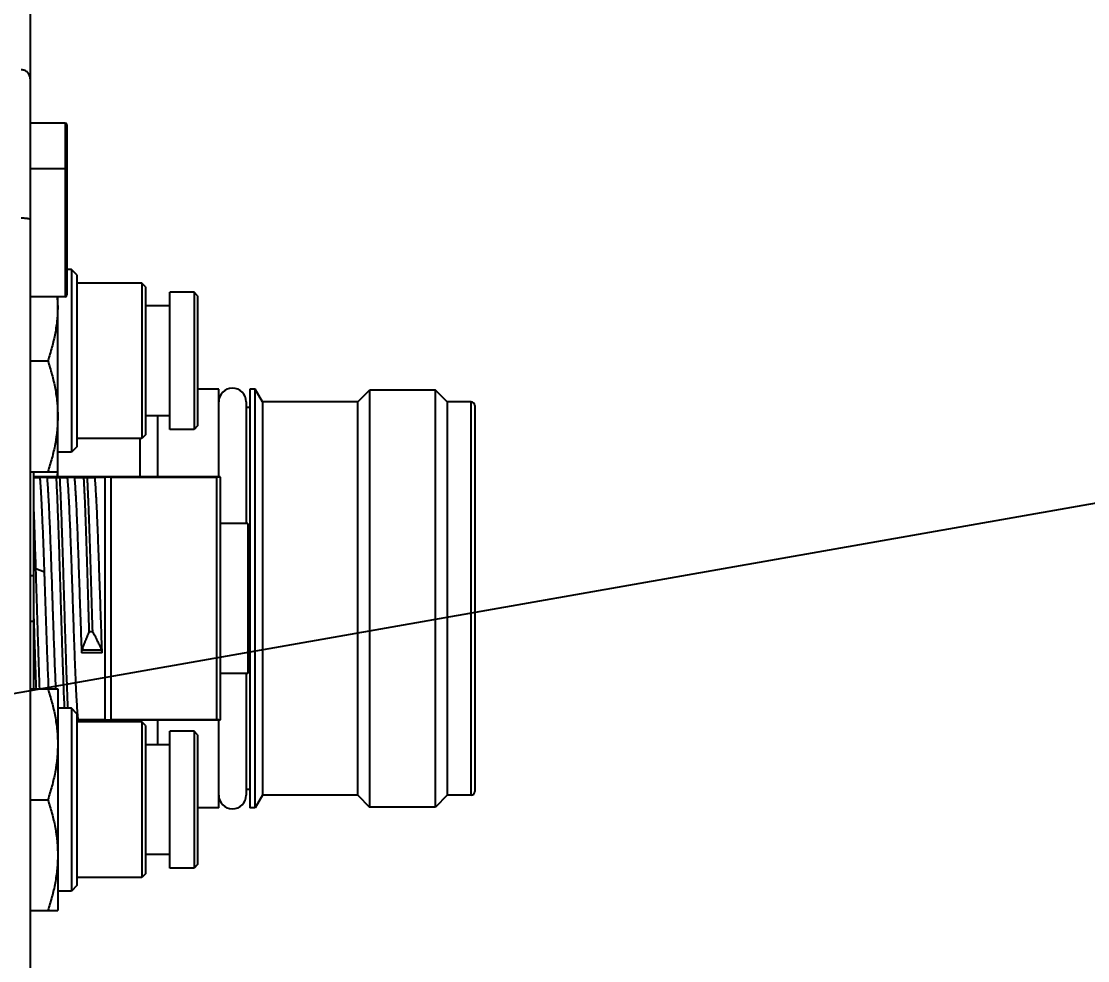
# Model space of a CAD drawing. Header units: millimetres. Extents: x 4086 to 8300, y 123 to 1549.
# Drawn here: x 7811.84 to 7826.41, y 608.17 to 621.01 of the extents above; entities that cross this region are included whole.
import ezdxf

# ---------------------------------------------------------------- set-up
doc = ezdxf.new("R2010")
doc.units = ezdxf.units.MM
for name, color, linetype in [('外形图', 7, 'Continuous'), ('尺寸标注', 7, 'Continuous'), ('运动范围', 7, 'Continuous')]:
    doc.layers.add(name, color=color, linetype=linetype)
doc.styles.add('思源黑', font='SourceHanSansCN-Normal.ttf')
doc.dimstyles.new('尺寸标注_1_4比例', dxfattribs={"dimtxt": 7, "dimasz": 6, "dimexe": 2, "dimexo": 1.5, "dimgap": 1, "dimtad": 1, "dimdec": 1, "dimlfac": 4, "dimdsep": 46, "dimtxsty": '思源黑', "dimcen": 0.09, "dimadec": 0, "dimazin": 0, "dimtp": 0.01, "dimtm": 0.01, "dimtfac": 1, "dimtdec": 1, "dimtofl": 0, "dimtmove": 0, "dimatfit": 3, "dimfxl": 1, "dimtolj": 1, "dimarcsym": 0})

# ---------------------------------------------------------------- blocks, each defined once
blk = doc.blocks.new('*D750')
at = {"layer": 'Defpoints', "color": 0}
for p in [(7746.494, 663.333), (7961.606, 638.226), (7701.103, 606.863), (7720.683, 606.863), (7783.633, 606.863)]:
    blk.add_point(p, dxfattribs=at)
at = {"layer": '尺寸标注', "color": 0, "lineweight": -2}
blk.add_arc((7783.633, 606.863), 67.588, 15.08218, 174.91199, dxfattribs=at)
at = {"layer": '尺寸标注', "color": 0}
for points in [[(7847.916, 624.232), (7849.869, 624.667), (7850.195, 618.593)], [(7715.312, 612.901), (7717.31, 612.813), (7716.045, 606.863)]]:
    blk.add_solid(points, dxfattribs=at)
at = {"layer": '尺寸标注', "color": 0, "insert": (7783.633, 679.161), "char_height": 7, "attachment_point": 5, "style": '思源黑'}
blk.add_mtext('\\A1;-\\A1;170%%d', dxfattribs=at)

msp = doc.modelspace()

# ---------------------------------------------------------------- linework, layer by layer
at = {"layer": '外形图'}
for p, q in [((7811.959, 621.2185), (7811.959, 592.5181)), ((7812.434, 619.6181), (7811.959, 619.6181)), ((7812.434, 619.6181), (7812.434, 617.2431)), ((7812.459, 619.5931), (7812.459, 617.2681)), ((7812.434, 618.9931), (7811.959, 618.9931)), ((7812.5215, 617.6181), (7812.459, 617.6181)), ((7812.5965, 617.5431), (7812.5215, 617.6181)), ((7812.5215, 617.6181), (7812.5215, 615.1181)), ((7812.5965, 617.5431), (7812.5965, 615.1931)), ((7813.4815, 617.4306), (7812.5965, 617.4306)), ((7813.5315, 617.3806), (7813.4815, 617.4306)), ((7813.4815, 617.4306), (7813.4815, 615.3056)), ((7813.5315, 617.3806), (7813.5315, 615.3556)), ((7814.1965, 617.3056), (7813.864, 617.3056)), ((7813.864, 615.4306), (7813.864, 617.3056)), ((7814.2465, 617.2556), (7814.1965, 617.3056)), ((7814.1965, 617.3056), (7814.1965, 615.4306)), ((7812.434, 617.2431), (7811.959, 617.2431)), ((7812.334, 614.7806), (7812.334, 617.2431)), ((7814.2465, 617.2556), (7814.2465, 615.4806)), ((7813.864, 617.1181), (7813.5315, 617.1181)), ((7811.959, 616.3681), (7812.1986, 616.3681)), ((7814.534, 615.9806), (7814.2465, 615.9806)), ((7814.534, 614.7806), (7814.534, 615.9806)), ((7815.034, 615.9806), (7814.959, 615.9806)), ((7814.959, 615.9806), (7814.959, 610.2556)), ((7815.135, 615.8056), (7815.034, 615.9806)), ((7815.034, 610.2556), (7815.034, 615.9806)), ((7816.434, 615.8056), (7816.5965, 615.9681)), ((7817.4965, 615.9681), (7816.5965, 615.9681)), ((7816.5965, 615.9681), (7816.5965, 610.2681)), ((7817.659, 615.8056), (7817.4965, 615.9681)), ((7817.4965, 610.2681), (7817.4965, 615.9681)), ((7814.909, 615.8056), (7814.909, 614.1431)), ((7814.959, 615.7306), (7814.909, 615.7306)), ((7816.434, 615.8056), (7815.135, 615.8056)), ((7815.135, 615.8056), (7815.135, 610.4306)), ((7816.434, 610.4306), (7816.434, 615.8056)), ((7817.984, 615.8056), (7817.659, 615.8056)), ((7817.659, 615.8056), (7817.659, 610.4306)), ((7817.984, 610.4306), (7817.984, 615.8056)), ((7818.034, 615.7556), (7818.034, 610.4806)), ((7813.864, 615.6181), (7813.5315, 615.6181)), ((7813.6965, 615.6181), (7813.6965, 614.7806)), ((7814.1965, 615.4306), (7813.864, 615.4306)), ((7814.2465, 615.4806), (7814.1965, 615.4306)), ((7813.4815, 615.3056), (7812.5965, 615.3056)), ((7813.459, 614.7806), (7813.459, 615.3056)), ((7813.5315, 615.3556), (7813.4815, 615.3056)), ((7812.5215, 615.1181), (7812.334, 615.1181)), ((7812.5965, 615.1931), (7812.5215, 615.1181)), ((7811.959, 614.8526), (7812.334, 614.8526)), ((7812.009, 611.8837), (7812.009, 614.8526)), ((7814.5523, 614.7806), (7812.009, 614.7806)), ((7812.0922, 614.7754), (7812.1859, 614.7754)), ((7812.3165, 614.7714), (7812.3634, 614.7714)), ((7812.4672, 614.7754), (7812.5609, 614.7754)), ((7812.6915, 614.7714), (7812.7384, 614.7714)), ((7812.8422, 614.7754), (7812.984, 614.7754)), ((7812.984, 614.6445), (7812.984, 614.7754)), ((7813.059, 614.778), (7814.509, 614.778)), ((7813.059, 614.778), (7813.059, 614.5796)), ((7814.509, 611.4583), (7814.509, 614.778)), ((7814.559, 611.4806), (7814.559, 614.7556)), ((7812.984, 612.2369), (7812.984, 614.6445)), ((7813.059, 614.5796), (7813.059, 612.2744)), ((7814.934, 614.1431), (7814.559, 614.1431)), ((7814.934, 614.1431), (7814.934, 612.0931)), ((7812.009, 613.5268), (7812.0355, 613.5268)), ((7812.0355, 613.5268), (7812.1527, 613.4846)), ((7811.959, 613.4312), (7812.009, 613.4312)), ((7812.009, 612.805), (7811.959, 612.805)), ((7812.8119, 612.6639), (7812.7651, 612.6639)), ((7812.9411, 612.3773), (7812.6598, 612.3773)), ((7812.6649, 612.4191), (7812.9326, 612.4191)), ((7812.984, 611.4609), (7812.984, 612.2369)), ((7813.059, 612.2744), (7813.059, 611.4583)), ((7814.934, 612.0931), (7814.559, 612.0931)), ((7814.909, 612.0931), (7814.909, 610.4307)), ((7811.959, 611.8837), (7812.334, 611.8837)), ((7812.334, 611.8837), (7812.334, 608.8526)), ((7812.5215, 611.6181), (7812.334, 611.6181)), ((7812.5965, 611.5431), (7812.5215, 611.6181)), ((7812.5215, 611.6181), (7812.5215, 609.1181)), ((7812.5965, 611.5431), (7812.5965, 609.1931)), ((7814.5523, 611.4556), (7812.5965, 611.4556)), ((7813.4815, 611.4306), (7812.5965, 611.4306)), ((7812.984, 611.4609), (7812.6132, 611.4609)), ((7814.509, 611.4583), (7813.059, 611.4583)), ((7813.459, 611.4306), (7813.459, 611.4556)), ((7813.5315, 611.3806), (7813.4815, 611.4306)), ((7813.4815, 611.4306), (7813.4815, 609.3056)), ((7813.5315, 611.3806), (7813.5315, 609.3556)), ((7813.6965, 611.4556), (7813.6965, 611.1181)), ((7814.534, 610.2556), (7814.534, 611.4556)), ((7814.1965, 611.3056), (7813.864, 611.3056)), ((7813.864, 609.4306), (7813.864, 611.3056)), ((7814.2465, 611.2556), (7814.1965, 611.3056)), ((7814.1965, 611.3056), (7814.1965, 609.4306)), ((7814.2465, 611.2556), (7814.2465, 609.4806)), ((7813.864, 611.1181), (7813.5315, 611.1181)), ((7814.959, 610.5056), (7814.909, 610.5056)), ((7811.959, 610.3681), (7812.1986, 610.3681)), ((7815.135, 610.4306), (7815.034, 610.2556)), ((7816.434, 610.4306), (7815.135, 610.4306)), ((7816.434, 610.4306), (7816.5965, 610.2681)), ((7817.659, 610.4306), (7817.4965, 610.2681)), ((7817.984, 610.4306), (7817.659, 610.4306)), ((7814.534, 610.2556), (7814.2465, 610.2556)), ((7815.034, 610.2556), (7814.959, 610.2556)), ((7817.4965, 610.2681), (7816.5965, 610.2681)), ((7813.864, 609.6181), (7813.5315, 609.6181)), ((7814.1965, 609.4306), (7813.864, 609.4306)), ((7814.2465, 609.4806), (7814.1965, 609.4306)), ((7813.4815, 609.3056), (7812.5965, 609.3056)), ((7813.5315, 609.3556), (7813.4815, 609.3056)), ((7812.5965, 609.1931), (7812.5215, 609.1181)), ((7812.5215, 609.1181), (7812.334, 609.1181)), ((7811.959, 608.8526), (7812.334, 608.8526))]:
    msp.add_line(p, q, dxfattribs=at)
for centre, radius, start, end in [((7812.434, 619.5931), 0.025, 0, 90), ((7812.434, 618.9681), 0.025, 0, 90), ((7810.352, 617.1257), 1.982, 0.00649, 3.39751), ((7812.434, 617.2681), 0.025, 270, 0), ((7814.7215, 615.8056), 0.1875, 0, 180), ((7817.984, 615.7556), 0.05, 0, 90), ((7798.1734, 614.9941), 14.1605, 359.13622, 359.42739), ((7814.509, 614.7556), 0.05, 0, 30), ((7814.509, 611.4806), 0.05, 330, 0), ((7812.4109, 606.2658), 5.1991, 87.77011, 87.95467), ((7817.984, 610.4806), 0.05, 270, 0), ((7814.7215, 610.4306), 0.1875, 180, 0)]:
    msp.add_arc(centre, radius, start, end, dxfattribs=at)
for points, knots in [([(7811.959, 620.2213), (7811.959, 620.2294), (7811.9574, 620.2456), (7811.9504, 620.2689), (7811.939, 620.2905), (7811.9237, 620.3094), (7811.905, 620.3251), (7811.8836, 620.3368), (7811.8604, 620.3442), (7811.8442, 620.3461), (7811.8361, 620.3462)], [0, 0, 0, 0, 0.1249568, 0.2499196, 0.3748947, 0.4998857, 0.6248941, 0.7499186, 0.8749555, 1, 1, 1, 1]), ([(7811.959, 618.2944), (7811.959, 618.2951), (7811.9584, 618.2969), (7811.9565, 618.2992), (7811.9535, 618.3014), (7811.9494, 618.3035), (7811.9442, 618.3055), (7811.9381, 618.3075), (7811.9309, 618.3093), (7811.9197, 618.3117), (7811.9037, 618.3141), (7811.8827, 618.3162), (7811.8599, 618.3176), (7811.8442, 618.3179), (7811.8361, 618.3179)], [0, 0, 0, 0, 0.0183696, 0.0406898, 0.0692136, 0.1048772, 0.147956, 0.1983876, 0.2559092, 0.3201214, 0.4665054, 0.632625, 0.812613, 1, 1, 1, 1]), ([(7812.334, 617.1259), (7812.334, 617.0939), (7812.3324, 617.0297), (7812.323, 616.9016), (7812.3, 616.7422), (7812.2566, 616.5534), (7812.2191, 616.4296), (7812.1986, 616.3681)], [0, 0, 0, 0, 0.1244113, 0.2488954, 0.4982749, 0.7485922, 1, 1, 1, 1]), ([(7812.1986, 616.3681), (7812.2191, 616.3067), (7812.2566, 616.1829), (7812.3, 615.9941), (7812.323, 615.8347), (7812.3324, 615.7066), (7812.334, 615.6424), (7812.334, 615.6104)], [0, 0, 0, 0, 0.2514078, 0.5017251, 0.7511046, 0.8755886, 1, 1, 1, 1]), ([(7812.334, 615.6104), (7812.334, 615.5783), (7812.3324, 615.5142), (7812.323, 615.3861), (7812.3, 615.2267), (7812.2566, 615.0379), (7812.2191, 614.9141), (7812.1986, 614.8526)], [0, 0, 0, 0, 0.1244113, 0.2488954, 0.4982749, 0.7485922, 1, 1, 1, 1]), ([(7812.009, 614.772), (7812.0244, 614.7725), (7812.0522, 614.7735), (7812.0799, 614.7747), (7812.0922, 614.7754)], [0, 0, 0, 0, 0.5583391, 1, 1, 1, 1]), ([(7812.1027, 614.6445), (7812.1011, 614.6684), (7812.0979, 614.7121), (7812.0941, 614.7557), (7812.0922, 614.7754)], [0, 0, 0, 0, 0.5470978, 1, 1, 1, 1]), ([(7812.1859, 614.7754), (7812.2057, 614.7746), (7812.2493, 614.7732), (7812.2928, 614.772), (7812.3165, 614.7714)], [0, 0, 0, 0, 0.4551061, 1, 1, 1, 1]), ([(7812.1859, 614.7754), (7812.1879, 614.7557), (7812.1906, 614.7245), (7812.194, 614.6809), (7812.1956, 614.657), (7812.1965, 614.6445)], [0, 0, 0, 0, 0.4529229, 0.7149352, 1, 1, 1, 1]), ([(7812.428, 611.6177), (7812.4255, 611.6703), (7812.4207, 611.7818), (7812.4137, 611.9574), (7812.4069, 612.1488), (7812.4, 612.3533), (7812.393, 612.5683), (7812.3862, 612.7908), (7812.3792, 613.0177), (7812.3723, 613.246), (7812.3654, 613.4725), (7812.3584, 613.6943), (7812.3515, 613.9081), (7812.3446, 614.1113), (7812.3377, 614.3009), (7812.3309, 614.4744), (7812.324, 614.6294), (7812.319, 614.7263), (7812.3165, 614.7714)], [0, 0, 0, 0, 0.0501443, 0.1060752, 0.167033, 0.2321896, 0.3006591, 0.3715103, 0.4437796, 0.5164841, 0.5886347, 0.6592502, 0.72737, 0.792068, 0.8524645, 0.9077386, 0.9571404, 1, 1, 1, 1]), ([(7812.3634, 614.7714), (7812.3829, 614.772), (7812.4106, 614.7729), (7812.4452, 614.7743), (7812.4603, 614.775), (7812.4672, 614.7754)], [0, 0, 0, 0, 0.5646944, 0.800161, 1, 1, 1, 1]), ([(7812.4748, 611.6177), (7812.4723, 611.6703), (7812.4675, 611.7818), (7812.4606, 611.9574), (7812.4537, 612.1488), (7812.4468, 612.3533), (7812.4399, 612.5683), (7812.4329, 612.7908), (7812.4261, 613.0177), (7812.4191, 613.246), (7812.4122, 613.4725), (7812.4053, 613.6943), (7812.3984, 613.9081), (7812.3914, 614.1113), (7812.3846, 614.3009), (7812.3777, 614.4744), (7812.3708, 614.6294), (7812.3659, 614.7264), (7812.3634, 614.7714)], [0, 0, 0, 0, 0.0501444, 0.1060751, 0.1670331, 0.2321897, 0.3006591, 0.3715103, 0.4437797, 0.5164842, 0.5886349, 0.6592503, 0.7273702, 0.7920682, 0.8524646, 0.907739, 0.9571407, 1, 1, 1, 1]), ([(7812.4777, 614.6445), (7812.4769, 614.657), (7812.4751, 614.6809), (7812.4725, 614.7151), (7812.4699, 614.7463), (7812.4681, 614.7661), (7812.4672, 614.7754)], [0, 0, 0, 0, 0.2850875, 0.5471011, 0.7855541, 1, 1, 1, 1]), ([(7812.5609, 614.7754), (7812.5807, 614.7746), (7812.6243, 614.7732), (7812.6678, 614.772), (7812.6915, 614.7714)], [0, 0, 0, 0, 0.4554771, 1, 1, 1, 1]), ([(7812.5609, 614.7754), (7812.5619, 614.7661), (7812.5637, 614.7463), (7812.5664, 614.7151), (7812.5691, 614.6809), (7812.5706, 614.657), (7812.5715, 614.6445)], [0, 0, 0, 0, 0.2144741, 0.4529424, 0.7149616, 1, 1, 1, 1]), ([(7812.7651, 612.6639), (7812.7643, 612.6886), (7812.7628, 612.7381), (7812.7605, 612.8126), (7812.7582, 612.8875), (7812.7551, 612.9881), (7812.7513, 613.114), (7812.7467, 613.265), (7812.7422, 613.4151), (7812.7362, 613.611), (7812.7299, 613.8027), (7812.7238, 613.9892), (7812.7193, 614.1219), (7812.7147, 614.2486), (7812.7101, 614.3686), (7812.7062, 614.4641), (7812.703, 614.5366), (7812.7007, 614.5879), (7812.6985, 614.637), (7812.6962, 614.6839), (7812.6939, 614.7284), (7812.6923, 614.7573), (7812.6915, 614.7714)], [0, 0, 0, 0, 0.0350966, 0.0704616, 0.1060407, 0.1417823, 0.2135401, 0.2853096, 0.3566654, 0.4271846, 0.5640493, 0.6295836, 0.6926642, 0.7529177, 0.8099875, 0.8635359, 0.8888895, 0.9132456, 0.9365681, 0.9588222, 0.9799769, 1, 1, 1, 1]), ([(7812.7384, 614.7714), (7812.7579, 614.772), (7812.7856, 614.7729), (7812.8202, 614.7743), (7812.8353, 614.775), (7812.8422, 614.7754)], [0, 0, 0, 0, 0.5642145, 0.7999663, 1, 1, 1, 1]), ([(7812.8119, 612.6639), (7812.8112, 612.6886), (7812.8095, 612.7381), (7812.8072, 612.8126), (7812.805, 612.8875), (7812.802, 612.9881), (7812.7981, 613.114), (7812.7935, 613.265), (7812.7889, 613.4151), (7812.7843, 613.5634), (7812.7798, 613.7092), (7812.7738, 613.8957), (7812.7676, 614.0758), (7812.7614, 614.2486), (7812.7568, 614.3686), (7812.753, 614.4641), (7812.7499, 614.5366), (7812.7476, 614.5879), (7812.7453, 614.637), (7812.743, 614.6839), (7812.7407, 614.7284), (7812.7392, 614.7573), (7812.7384, 614.7714)], [0, 0, 0, 0, 0.0350967, 0.0704617, 0.1060409, 0.1417825, 0.2135404, 0.28531, 0.3566659, 0.4271852, 0.49645, 0.5640498, 0.6926655, 0.7529193, 0.809989, 0.8635365, 0.8888898, 0.9132459, 0.9365688, 0.9588242, 0.9799786, 1, 1, 1, 1]), ([(7812.8527, 614.6445), (7812.8519, 614.657), (7812.8501, 614.6808), (7812.8475, 614.7151), (7812.8449, 614.7463), (7812.8431, 614.7661), (7812.8422, 614.7754)], [0, 0, 0, 0, 0.2851131, 0.547118, 0.7855611, 1, 1, 1, 1]), ([(7813.059, 614.778), (7813.0483, 614.7774), (7813.0233, 614.7765), (7812.9983, 614.7758), (7812.984, 614.7754)], [0, 0, 0, 0, 0.4257745, 1, 1, 1, 1]), ([(7814.5523, 614.7806), (7814.5523, 614.7806), (7814.5523, 614.7805), (7814.5522, 614.7803), (7814.5519, 614.7801), (7814.5515, 614.7799), (7814.5509, 614.7798), (7814.5502, 614.7796), (7814.5492, 614.7794), (7814.5474, 614.7792), (7814.5442, 614.7789), (7814.5383, 614.7785), (7814.5264, 614.7781), (7814.5162, 614.778), (7814.509, 614.778)], [0, 0, 0, 0, 0.003986, 0.0085523, 0.0153067, 0.0249955, 0.0381444, 0.0553132, 0.0771922, 0.1046701, 0.1815091, 0.3017425, 0.5040452, 1, 1, 1, 1]), ([(7812.1527, 613.4846), (7812.1506, 613.544), (7812.1465, 613.6608), (7812.1404, 613.8324), (7812.1341, 613.9962), (7812.1279, 614.1503), (7812.1218, 614.2932), (7812.1155, 614.4232), (7812.1094, 614.5388), (7812.105, 614.611), (7812.1027, 614.6445)], [0, 0, 0, 0, 0.153575, 0.3020137, 0.4436926, 0.5770621, 0.7006643, 0.8131498, 0.9132912, 1, 1, 1, 1]), ([(7812.1965, 614.6445), (7812.1976, 614.627), (7812.2, 614.5903), (7812.2047, 614.5107), (7812.2105, 614.4004), (7812.2172, 614.2558), (7812.2239, 614.0964), (7812.2307, 613.9244), (7812.2398, 613.6762), (7812.2488, 613.4189), (7812.2577, 613.1558), (7812.2645, 612.9561), (7812.2712, 612.7584), (7812.2779, 612.5654), (7812.2847, 612.3796), (7812.2915, 612.2033), (7812.2982, 612.039), (7812.3029, 611.9336), (7812.3053, 611.8833)], [0, 0, 0, 0, 0.0190984, 0.0399246, 0.0864879, 0.1390894, 0.1970502, 0.2596202, 0.3259892, 0.4666475, 0.5391141, 0.6117584, 0.6836388, 0.7538239, 0.8214044, 0.8855045, 0.9452942, 1, 1, 1, 1]), ([(7812.6132, 611.4609), (7812.6117, 611.4764), (7812.6086, 611.5103), (7812.6045, 611.565), (7812.6003, 611.6275), (7812.5944, 611.7256), (7812.5872, 611.865), (7812.5789, 612.0505), (7812.5705, 612.2575), (7812.5637, 612.4416), (7812.5581, 612.5964), (7812.5539, 612.7169), (7812.5496, 612.8394), (7812.5454, 612.9632), (7812.5412, 613.0879), (7812.537, 613.2127), (7812.5327, 613.337), (7812.5272, 613.5001), (7812.5203, 613.698), (7812.5118, 613.9259), (7812.5036, 614.1374), (7812.4964, 614.3016), (7812.4905, 614.4217), (7812.487, 614.4902), (7812.4841, 614.5417), (7812.4813, 614.5883), (7812.4792, 614.6224), (7812.4777, 614.6445)], [0, 0, 0, 0, 0.0147163, 0.0319667, 0.0516677, 0.0737222, 0.1244414, 0.1831105, 0.2485551, 0.319462, 0.3565227, 0.3944083, 0.4329282, 0.4718889, 0.5110945, 0.5503479, 0.5894518, 0.6282095, 0.7039101, 0.7759297, 0.8428222, 0.9032461, 0.930648, 0.95599, 0.9678487, 0.9791458, 1, 1, 1, 1]), ([(7812.5715, 614.6445), (7812.5724, 614.6304), (7812.5744, 614.6011), (7812.5771, 614.5555), (7812.5798, 614.5069), (7812.5836, 614.4362), (7812.5883, 614.341), (7812.5938, 614.2191), (7812.5993, 614.0877), (7812.6048, 613.9481), (7812.6102, 613.8013), (7812.6158, 613.6488), (7812.6213, 613.4916), (7812.6268, 613.3313), (7812.6322, 613.1691), (7812.6377, 613.0065), (7812.6433, 612.8449), (7812.6488, 612.6856), (7812.6543, 612.53), (7812.658, 612.4277), (7812.6598, 612.3773)], [0, 0, 0, 0, 0.0187302, 0.0388569, 0.0603381, 0.0831294, 0.1324452, 0.1863836, 0.2444836, 0.3062493, 0.3711535, 0.4386414, 0.5081359, 0.5790428, 0.6507558, 0.7226615, 0.7941452, 0.8645955, 0.9334099, 1, 1, 1, 1]), ([(7812.9411, 612.3773), (7812.9392, 612.4277), (7812.9354, 612.53), (7812.9299, 612.6856), (7812.9244, 612.8449), (7812.919, 613.0065), (7812.9135, 613.1691), (7812.9079, 613.3313), (7812.9024, 613.4916), (7812.8969, 613.6487), (7812.8915, 613.8013), (7812.8859, 613.9481), (7812.8804, 614.0877), (7812.8749, 614.2191), (7812.8695, 614.341), (7812.8648, 614.4362), (7812.861, 614.5069), (7812.8582, 614.5555), (7812.8555, 614.6011), (7812.8537, 614.6304), (7812.8527, 614.6445)], [0, 0, 0, 0, 0.0665905, 0.1354049, 0.2058552, 0.277339, 0.3492448, 0.4209579, 0.4918649, 0.5613595, 0.6288473, 0.6937519, 0.7555182, 0.8136182, 0.8675557, 0.9168714, 0.9396634, 0.9611459, 0.9812728, 1, 1, 1, 1]), ([(7812.0355, 613.5268), (7812.0313, 613.6648), (7812.025, 613.8673), (7812.0169, 614.1003), (7812.0124, 614.2249), (7812.0101, 614.2851), (7812.009, 614.3146)], [0, 0, 0, 0, 0.525599, 0.7707179, 0.8875184, 1, 1, 1, 1]), ([(7812.0885, 611.8833), (7812.0862, 611.9424), (7812.0817, 612.0648), (7812.0751, 612.2542), (7812.0685, 612.4543), (7812.0619, 612.6625), (7812.0554, 612.8764), (7812.0487, 613.0932), (7812.0421, 613.3103), (7812.0377, 613.4549), (7812.0355, 613.5268)], [0, 0, 0, 0, 0.1078044, 0.2235344, 0.3457653, 0.4729917, 0.6036469, 0.7361217, 0.8687841, 1, 1, 1, 1]), ([(7812.2115, 611.8833), (7812.206, 611.9979), (7812.1987, 612.1772), (7812.1892, 612.4245), (7812.1819, 612.6277), (7812.1747, 612.8384), (7812.1674, 613.0533), (7812.16, 613.2692), (7812.1552, 613.413), (7812.1527, 613.4846)], [0, 0, 0, 0, 0.2149265, 0.3358754, 0.4634165, 0.5956187, 0.73048, 0.8659578, 1, 1, 1, 1]), ([(7812.0417, 611.8834), (7812.0389, 611.9569), (7812.0347, 612.0696), (7812.0293, 612.223), (7812.0239, 612.3876), (7812.0171, 612.6009), (7812.0116, 612.7736), (7812.009, 612.8616)], [0, 0, 0, 0, 0.2255109, 0.3458326, 0.4704539, 0.7302402, 1, 1, 1, 1]), ([(7812.7651, 612.6639), (7812.7603, 612.6539), (7812.7509, 612.6337), (7812.7372, 612.6033), (7812.7239, 612.5728), (7812.7068, 612.5322), (7812.6866, 612.4811), (7812.6718, 612.4398), (7812.6649, 612.4191)], [0, 0, 0, 0, 0.1263412, 0.252301, 0.3779241, 0.5031552, 0.7523826, 1, 1, 1, 1]), ([(7812.9326, 612.4191), (7812.9237, 612.4398), (7812.9052, 612.4811), (7812.8807, 612.5322), (7812.8602, 612.5728), (7812.8445, 612.6033), (7812.8284, 612.6337), (7812.8175, 612.6539), (7812.8119, 612.6639)], [0, 0, 0, 0, 0.247687, 0.4969727, 0.622211, 0.7478195, 0.8737344, 1, 1, 1, 1]), ([(7812.6649, 612.4191), (7812.6639, 612.4162), (7812.6622, 612.4098), (7812.6605, 612.3998), (7812.6597, 612.3888), (7812.6597, 612.3812), (7812.6598, 612.3773)], [0, 0, 0, 0, 0.221619, 0.4629838, 0.7230851, 1, 1, 1, 1]), ([(7812.9411, 612.3773), (7812.9409, 612.3813), (7812.9404, 612.3889), (7812.9387, 612.3999), (7812.9361, 612.4099), (7812.9339, 612.4162), (7812.9326, 612.4191)], [0, 0, 0, 0, 0.2756347, 0.5350486, 0.7767327, 1, 1, 1, 1]), ([(7812.1986, 611.8837), (7812.2191, 611.8222), (7812.2566, 611.6984), (7812.3, 611.5096), (7812.323, 611.3502), (7812.3324, 611.2221), (7812.334, 611.158), (7812.334, 611.1259)], [0, 0, 0, 0, 0.2514078, 0.5017251, 0.7511046, 0.8755886, 1, 1, 1, 1]), ([(7812.984, 611.4609), (7812.9983, 611.4605), (7813.0233, 611.4598), (7813.0483, 611.4588), (7813.059, 611.4583)], [0, 0, 0, 0, 0.5742785, 1, 1, 1, 1]), ([(7814.5523, 611.4556), (7814.5523, 611.4557), (7814.5523, 611.4558), (7814.5522, 611.456), (7814.5519, 611.4562), (7814.5515, 611.4564), (7814.5509, 611.4565), (7814.5502, 611.4567), (7814.5492, 611.4569), (7814.5474, 611.4571), (7814.5442, 611.4574), (7814.5383, 611.4578), (7814.5264, 611.4582), (7814.5162, 611.4583), (7814.509, 611.4583)], [0, 0, 0, 0, 0.0039861, 0.0085526, 0.0153072, 0.0249964, 0.0381456, 0.0553149, 0.0771946, 0.1046732, 0.1815142, 0.3017503, 0.5040557, 1, 1, 1, 1]), ([(7812.334, 611.1259), (7812.334, 611.0939), (7812.3324, 611.0297), (7812.323, 610.9016), (7812.3, 610.7422), (7812.2566, 610.5534), (7812.2191, 610.4296), (7812.1986, 610.3681)], [0, 0, 0, 0, 0.1244113, 0.2488954, 0.4982749, 0.7485922, 1, 1, 1, 1]), ([(7812.1986, 610.3681), (7812.2191, 610.3067), (7812.2566, 610.1829), (7812.3, 609.9941), (7812.323, 609.8347), (7812.3324, 609.7066), (7812.334, 609.6424), (7812.334, 609.6104)], [0, 0, 0, 0, 0.2514078, 0.5017251, 0.7511046, 0.8755886, 1, 1, 1, 1]), ([(7812.334, 609.6104), (7812.334, 609.5783), (7812.3324, 609.5142), (7812.323, 609.3861), (7812.3, 609.2267), (7812.2566, 609.0379), (7812.2191, 608.9141), (7812.1986, 608.8526)], [0, 0, 0, 0, 0.1244113, 0.2488954, 0.4982749, 0.7485922, 1, 1, 1, 1])]:
    msp.add_open_spline(points, degree=3, knots=knots, dxfattribs=at)
at = {"layer": '运动范围'}
msp.add_line((7961.6051, 638.2319), (7783.6327, 606.8629), dxfattribs=at)
msp.add_arc((7783.7746, 606.8692), 180.575, 10, 349.993572, dxfattribs=at)

# ---------------------------------------------------------------- dimensions: what is measured, and where the dimension line sits
at = {"layer": '尺寸标注'}
dim = msp.add_angular_dim_2l(base=(7746.4945, 663.3329), line1=((7701.103, 606.8629), (7720.6832, 606.8629)), line2=((7783.6327, 606.8629), (7961.6062, 638.2257)), text='\\A1;-<>', dimstyle='尺寸标注_1_4比例', dxfattribs=at)
dim.commit()
dim.dimension.update_dxf_attribs({"geometry": '*D750', "text_midpoint": (7783.6327, 674.4507), "dimtype": 162})

doc.saveas('drawing.dxf')
